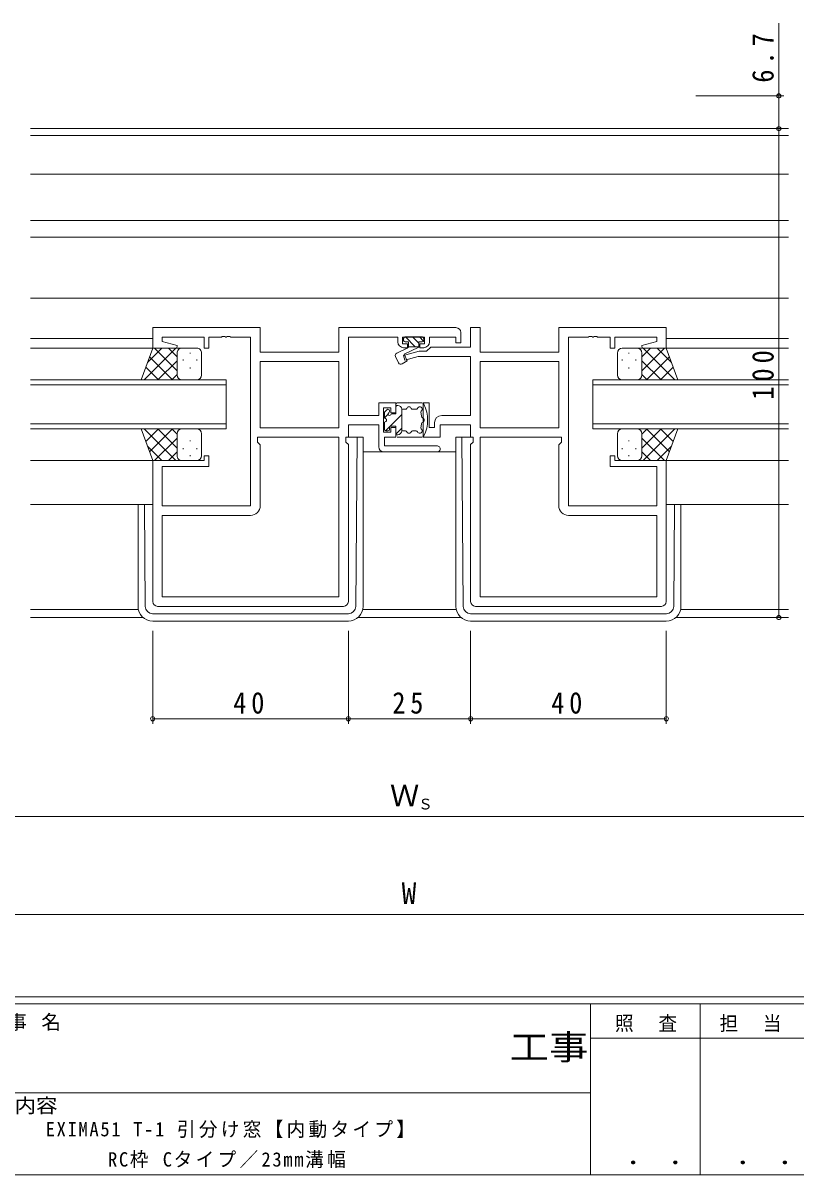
# Model space of a CAD drawing. Units: millimetres on the paper. Extents: x -420 to 373, y -297 to 267.
# Drawn here: x -18.5 to 139.5, y -297 to -61.4 of the extents above; entities that cross this region are included whole.
import ezdxf
from ezdxf.enums import TextEntityAlignment as Align

# ---------------------------------------------------------------- set-up
doc = ezdxf.new("R2010")
doc.units = ezdxf.units.MM
for name, color, linetype, lineweight in [('0-1_YKK_ZWAK', 7, 'Continuous', 9), ('0-3_YKK_11', 7, 'Continuous', 9), ('0-4_YKK_12', 2, 'Continuous', 9), ('0-5_YKK_13', 4, 'Continuous', 9), ('0-7_YKK_D', 6, 'Continuous', 9)]:
    doc.layers.add(name, color=color, linetype=linetype, lineweight=lineweight)
doc.layers.add('0-2_USER1', color=3, linetype='Continuous')
doc.styles.add('ＭＳ ゴシック', font='')
doc.styles.get('ＭＳ ゴシック').set_extended_font_data('MS Gothic')

msp = doc.modelspace()

# ---------------------------------------------------------------- linework, layer by layer
at = {"layer": '0-1_YKK_ZWAK'}
for p, q in [((352.3, -260.6), (-417.7, -260.6)), ((314.5, -262), (-417.7, -262)), ((97.5, -262), (97.5, -297)), ((119.9, -262), (119.9, -297)), ((165.684, -268.999), (97.5, -268.999)), ((-31.3, -280.199), (97.5, -280.199)), ((-417.7, -297), (314.5, -297))]:
    msp.add_line(p, q, dxfattribs=at)
at = {"layer": '0-3_YKK_11'}
for p, q in [((7.975, -123.7), (7.975, -127.9)), ((29.975, -123.7), (7.975, -123.7)), ((29.975, -128.7), (29.975, -123.7)), ((46.045, -123.7), (46.045, -128.7)), ((69.975, -123.7), (46.045, -123.7)), ((70.975, -126.8), (70.975, -124.7)), ((72.975, -123.7), (72.975, -127.67)), ((74.905, -123.7), (72.975, -123.7)), ((74.905, -128.7), (74.905, -123.7)), ((90.975, -123.7), (90.975, -128.7)), ((112.975, -123.7), (90.975, -123.7)), ((112.975, -127.9), (112.975, -123.7)), ((9.905, -125.63), (18.475, -125.63)), ((9.905, -126.547), (9.905, -125.63)), ((13.004, -127.378), (9.905, -126.547)), ((18.475, -125.63), (18.475, -127.9)), ((19.475, -125.63), (22.017, -125.63)), ((19.475, -127.9), (19.475, -125.63)), ((22.017, -125.63), (22.2, -125.51)), ((22.2, -125.51), (22.75, -125.51)), ((22.75, -125.51), (22.933, -125.63)), ((22.933, -125.63), (23.017, -125.63)), ((23.017, -125.63), (23.2, -125.51)), ((23.2, -125.51), (23.75, -125.51)), ((23.75, -125.51), (23.933, -125.63)), ((23.933, -125.63), (27.975, -125.63)), ((27.975, -125.63), (27.975, -160.17)), ((47.975, -125.63), (58.075, -125.63)), ((47.975, -141.67), (47.975, -125.63)), ((58.075, -125.63), (58.075, -126.6)), ((59.075, -125.63), (63.575, -125.63)), ((59.075, -127), (59.075, -125.63)), ((60.075, -127), (59.075, -127)), ((60.075, -127.8), (60.075, -127)), ((62.575, -127), (62.575, -127.8)), ((63.575, -127), (62.575, -127)), ((63.575, -125.63), (63.575, -127)), ((64.575, -125.63), (69.975, -125.63)), ((64.575, -126.6), (64.575, -125.63)), ((69.975, -125.63), (69.975, -126.8)), ((69.975, -126.8), (70.975, -126.8)), ((92.975, -125.63), (97.017, -125.63)), ((92.975, -160.17), (92.975, -125.63)), ((97.017, -125.63), (97.2, -125.51)), ((97.2, -125.51), (97.75, -125.51)), ((97.75, -125.51), (97.933, -125.63)), ((97.933, -125.63), (98.017, -125.63)), ((98.017, -125.63), (98.2, -125.51)), ((98.2, -125.51), (98.75, -125.51)), ((98.75, -125.51), (98.933, -125.63)), ((98.933, -125.63), (101.475, -125.63)), ((101.475, -125.63), (101.475, -127.9)), ((102.475, -125.63), (111.045, -125.63)), ((102.475, -127.9), (102.475, -125.63)), ((111.045, -126.547), (107.946, -127.378)), ((111.045, -125.63), (111.045, -126.547)), ((7.975, -127.9), (12.936, -127.9)), ((12.936, -127.9), (13.004, -127.378)), ((18.475, -127.9), (19.475, -127.9)), ((46.045, -128.7), (29.975, -128.7)), ((62.482, -128.5), (59.246, -129.367)), ((59.246, -129.367), (59.505, -130.333)), ((59.275, -127.8), (60.075, -127.8)), ((63.975, -128.5), (62.482, -128.5)), ((62.575, -127.8), (63.375, -127.8)), ((64.805, -127.67), (63.975, -128.5)), ((72.975, -127.67), (64.805, -127.67)), ((90.975, -128.7), (74.905, -128.7)), ((101.475, -127.9), (102.475, -127.9)), ((107.946, -127.378), (108.015, -127.9)), ((108.015, -127.9), (112.975, -127.9)), ((29.975, -130.63), (29.975, -144.17)), ((46.045, -130.63), (29.975, -130.63)), ((46.045, -130.63), (29.975, -130.63)), ((46.045, -144.17), (46.045, -130.63)), ((59.505, -130.333), (62.24, -129.6)), ((62.24, -129.6), (72.975, -129.6)), ((72.975, -129.6), (72.975, -141.67)), ((74.905, -130.63), (74.905, -144.17)), ((90.975, -130.63), (74.905, -130.63)), ((90.975, -130.63), (74.905, -130.63)), ((90.975, -144.17), (90.975, -130.63)), ((54.175, -139.1), (54.175, -141.67)), ((57.675, -139.1), (54.175, -139.1)), ((55.175, -140.1), (56.675, -140.1)), ((55.175, -145.1), (55.175, -140.1)), ((56.675, -140.1), (56.675, -141.1)), ((56.675, -141.1), (57.675, -141.1)), ((57.675, -141.1), (57.675, -139.1)), ((63.275, -139.1), (63.275, -146.1)), ((64.475, -139.1), (63.275, -139.1)), ((64.475, -144.1), (64.475, -139.1)), ((54.175, -141.67), (47.975, -141.67)), ((47.975, -143.6), (54.175, -143.6)), ((47.975, -146.1), (47.975, -143.6)), ((54.175, -143.6), (54.175, -148.1)), ((65.575, -143.17), (65.575, -144.1)), ((66.775, -143.6), (72.975, -143.6)), ((66.775, -146.1), (66.775, -143.6)), ((72.975, -141.67), (67.075, -141.67)), ((72.975, -143.6), (72.975, -146.1)), ((29.975, -144.17), (46.045, -144.17)), ((56.675, -145.1), (55.175, -145.1)), ((56.675, -144.1), (56.675, -145.1)), ((57.675, -144.1), (56.675, -144.1)), ((57.675, -146.1), (57.675, -144.1)), ((65.575, -144.1), (64.475, -144.1)), ((74.905, -144.17), (90.975, -144.17)), ((29.375, -146.1), (46.045, -146.1)), ((29.375, -147.1), (29.375, -146.1)), ((29.975, -147.7), (29.375, -147.1)), ((29.975, -160.1), (29.975, -147.7)), ((46.045, -146.1), (46.045, -178.77)), ((47.445, -146.1), (47.975, -146.1)), ((47.445, -147.1), (47.445, -146.1)), ((47.975, -147.63), (47.445, -147.1)), ((47.975, -179.7), (47.975, -147.63)), ((55.375, -146.1), (57.675, -146.1)), ((55.375, -147.9), (55.375, -146.1)), ((66.175, -147.9), (55.375, -147.9)), ((63.275, -146.1), (66.775, -146.1)), ((72.975, -146.1), (73.505, -146.1)), ((73.505, -147.1), (72.975, -147.63)), ((72.975, -147.63), (72.975, -179.7)), ((73.505, -146.1), (73.505, -147.1)), ((74.905, -146.1), (91.575, -146.1)), ((74.905, -178.77), (74.905, -146.1)), ((91.575, -147.1), (90.975, -147.7)), ((90.975, -147.7), (90.975, -160.1)), ((91.575, -146.1), (91.575, -147.1)), ((18.475, -149.9), (18.475, -150.9)), ((19.475, -149.9), (18.475, -149.9)), ((19.475, -152.1), (19.475, -149.9)), ((55.175, -149.1), (66.175, -149.1)), ((101.475, -149.9), (101.475, -152.1)), ((102.475, -149.9), (101.475, -149.9)), ((102.475, -150.9), (102.475, -149.9)), ((7.975, -150.9), (7.975, -179.7)), ((18.475, -150.9), (7.975, -150.9)), ((9.905, -152.1), (19.475, -152.1)), ((9.905, -160.17), (9.905, -152.1)), ((101.475, -152.1), (111.045, -152.1)), ((112.975, -150.9), (102.475, -150.9)), ((111.045, -152.1), (111.045, -160.17)), ((112.975, -179.7), (112.975, -150.9)), ((27.975, -160.17), (9.905, -160.17)), ((111.045, -160.17), (92.975, -160.17)), ((9.905, -162.1), (27.975, -162.1)), ((9.905, -178.77), (9.905, -162.1)), ((92.975, -162.1), (111.045, -162.1)), ((111.045, -162.1), (111.045, -178.77)), ((46.045, -178.77), (9.905, -178.77)), ((46.045, -178.77), (9.905, -178.77)), ((111.045, -178.77), (74.905, -178.77)), ((111.045, -178.77), (74.905, -178.77)), ((8.975, -180.7), (46.975, -180.7)), ((73.975, -180.7), (111.975, -180.7))]:
    msp.add_line(p, q, dxfattribs=at)
for centre, radius, start, end in [((69.975, -124.7), 1, 0, 89.99998), ((59.275, -126.6), 1.2, 180, 269.99998), ((63.375, -126.6), 1.2, 270, 359.99998), ((67.075, -143.17), 1.5, 90, 179.99998), ((55.175, -148.1), 1, 180, 269.99998), ((66.175, -148.5), 0.6, 269.99998, 90), ((27.975, -160.1), 2, 270, 359.99998), ((92.975, -160.1), 2, 180, 269.99998), ((8.975, -179.7), 1, 180, 269.99998), ((46.975, -179.7), 1, 270, 359.99998), ((73.975, -179.7), 1, 180, 269.99998), ((111.975, -179.7), 1, 270, 359.99998)]:
    msp.add_arc(centre, radius, start, end, dxfattribs=at)
at = {"layer": '0-4_YKK_12'}
for p, q in [((137.975, -83), (-17.025, -83)), ((137.975, -84.4), (-17.025, -84.4)), ((137.975, -92.3), (-17.025, -92.3)), ((137.975, -101.8), (-17.025, -101.8)), ((137.975, -105.2), (-17.025, -105.2)), ((137.975, -117.7), (-17.025, -117.7)), ((7.975, -125.9), (-17.025, -125.9)), ((112.975, -125.9), (137.975, -125.9)), ((8.22, -127.9), (-17.025, -127.9)), ((112.73, -127.9), (137.975, -127.9)), ((22.975, -134.401), (-17.025, -134.401)), ((-17.025, -135.401), (22.975, -135.401)), ((22.975, -144.401), (22.975, -134.401)), ((97.976, -134.401), (137.975, -134.401)), ((97.976, -144.401), (97.976, -134.401)), ((137.975, -135.401), (97.976, -135.401)), ((22.975, -143.401), (-17.025, -143.401)), ((97.976, -143.401), (137.975, -143.401)), ((-17.025, -144.401), (22.975, -144.401)), ((137.975, -144.401), (97.976, -144.401)), ((69.975, -149.1), (50.975, -149.1)), ((8.475, -150.9), (-17.025, -150.9)), ((112.475, -150.9), (137.975, -150.9)), ((7.975, -159.9), (-17.025, -159.9)), ((112.975, -159.9), (137.975, -159.9)), ((-17.025, -181.37), (4.975, -181.37)), ((69.975, -181.37), (50.975, -181.37)), ((115.975, -181.37), (137.975, -181.37)), ((-17.025, -183), (6.049, -183)), ((71.049, -183), (49.901, -183)), ((114.901, -183), (137.975, -183))]:
    msp.add_line(p, q, dxfattribs=at)
at = {"layer": '0-5_YKK_13'}
for p, q in [((59.275, -125.9), (59.275, -126.3)), ((63.075, -125.6), (59.575, -125.6)), ((59.575, -126.6), (60.275, -126.6)), ((59.664, -125.6), (61.664, -127.6)), ((60.275, -126.6), (60.275, -127.6)), ((61.078, -125.6), (62.375, -126.897)), ((62.375, -126.6), (63.075, -126.6)), ((62.375, -126.6), (62.375, -127.703)), ((62.492, -125.6), (63.338, -126.445)), ((63.375, -126.3), (63.375, -125.9)), ((5.654, -134.4), (7.975, -127.9)), ((12.707, -127.9), (6.207, -134.4)), ((9.878, -127.9), (6.918, -130.861)), ((7.975, -127.9), (13.975, -127.9)), ((12.975, -132.52), (8.355, -127.9)), ((12.975, -129.692), (11.183, -127.9)), ((12.975, -128.9), (12.975, -132.5)), ((12.975, -129.3), (12.975, -133.4)), ((16.975, -127.9), (13.975, -127.9)), ((15.612, -128.82), (15.612, -129.02)), ((17.975, -133.4), (17.975, -128.9)), ((60.003, -127.927), (57.864, -128.924)), ((59.375, -129.102), (62.375, -127.703)), ((59.375, -129.102), (60.029, -130.505)), ((60.275, -127.6), (62.375, -127.6)), ((102.975, -133.4), (102.975, -128.9)), ((103.975, -127.9), (106.975, -127.9)), ((105.339, -128.82), (105.339, -129.02)), ((112.975, -127.9), (106.975, -127.9)), ((107.975, -129.692), (109.767, -127.9)), ((107.975, -132.52), (112.595, -127.9)), ((107.975, -128.9), (107.975, -132.5)), ((107.975, -129.3), (107.975, -133.4)), ((108.243, -127.9), (114.744, -134.4)), ((111.072, -127.9), (114.033, -130.861)), ((115.297, -134.4), (112.975, -127.9)), ((9.198, -134.4), (6.586, -131.788)), ((12.026, -134.4), (7.331, -129.704)), ((12.975, -130.46), (9.035, -134.4)), ((14.197, -130.235), (14.197, -130.435)), ((15.612, -131.85), (15.612, -132.05)), ((17.027, -130.235), (17.027, -130.435)), ((57.622, -129.589), (58.239, -130.911)), ((58.942, -131.133), (60.029, -130.505)), ((103.924, -130.235), (103.924, -130.435)), ((105.339, -131.85), (105.339, -132.05)), ((106.754, -130.235), (106.754, -130.435)), ((107.975, -130.46), (111.915, -134.4)), ((108.924, -134.4), (113.62, -129.704)), ((111.752, -134.4), (114.364, -131.788)), ((12.975, -133.289), (11.864, -134.4)), ((107.975, -133.289), (109.087, -134.4)), ((14.197, -134.4), (5.654, -134.4)), ((13.975, -134.4), (16.975, -134.4)), ((106.975, -134.4), (103.975, -134.4)), ((106.754, -134.4), (115.297, -134.4)), ((55.375, -141.1), (55.375, -142.2)), ((55.863, -140.488), (55.463, -140.888)), ((56.375, -140.7), (56.375, -140.83)), ((57.675, -141.35), (56.895, -141.35)), ((57.675, -141.35), (57.675, -139.4)), ((57.675, -139.836), (57.911, -139.6)), ((57.675, -139.6), (58.075, -139.6)), ((62.975, -139.1), (57.975, -139.1)), ((59.634, -140.4), (58.875, -140.4)), ((58.875, -144.8), (58.875, -140.4)), ((61.821, -140.4), (61.117, -140.4)), ((55.375, -142.136), (56.085, -141.426)), ((55.375, -143), (55.375, -144.5)), ((55.562, -144.778), (58.875, -141.464)), ((5.654, -144.401), (7.975, -150.901)), ((14.197, -144.401), (5.654, -144.401)), ((12.707, -150.901), (6.207, -144.401)), ((9.198, -144.401), (6.586, -147.012)), ((12.027, -144.401), (7.331, -149.096)), ((12.975, -148.34), (9.035, -144.401)), ((12.975, -145.512), (11.864, -144.401)), ((12.975, -149.501), (12.975, -145.401)), ((13.975, -144.401), (16.975, -144.401)), ((17.975, -145.401), (17.975, -149.901)), ((55.675, -144.8), (56.075, -144.8)), ((56.375, -144.5), (56.375, -144.15)), ((56.675, -143.85), (57.675, -143.85)), ((57.675, -145.8), (57.675, -143.85)), ((57.675, -145.492), (58.875, -144.292)), ((57.675, -145.6), (58.075, -145.6)), ((59.634, -144.8), (58.875, -144.8)), ((61.821, -144.8), (61.117, -144.8)), ((102.975, -145.401), (102.975, -149.901)), ((106.975, -144.401), (103.975, -144.401)), ((106.754, -144.401), (115.297, -144.401)), ((107.975, -145.512), (109.087, -144.401)), ((107.975, -148.34), (111.915, -144.401)), ((107.975, -149.501), (107.975, -145.401)), ((108.243, -150.901), (114.743, -144.401)), ((108.924, -144.401), (113.62, -149.096)), ((111.752, -144.401), (114.364, -147.012)), ((115.297, -144.401), (112.975, -150.901)), ((9.878, -150.901), (6.918, -147.94)), ((12.975, -146.28), (8.355, -150.901)), ((12.975, -149.901), (12.975, -146.301)), ((14.197, -148.566), (14.197, -148.366)), ((15.612, -146.951), (15.612, -146.751)), ((17.027, -148.566), (17.027, -148.366)), ((50.975, -146.1), (47.975, -146.1)), ((49.487, -180.712), (49.76, -146.1)), ((50.975, -146.1), (50.975, -180.7)), ((62.975, -146.1), (57.975, -146.1)), ((72.975, -146.1), (69.975, -146.1)), ((69.975, -146.1), (69.975, -180.7)), ((71.463, -180.712), (71.19, -146.1)), ((103.924, -148.566), (103.924, -148.366)), ((105.339, -146.951), (105.339, -146.751)), ((106.754, -148.566), (106.754, -148.366)), ((107.975, -146.28), (112.595, -150.901)), ((107.975, -149.901), (107.975, -146.301)), ((111.072, -150.901), (114.033, -147.94)), ((12.975, -149.109), (11.183, -150.901)), ((15.612, -149.981), (15.612, -149.781)), ((105.339, -149.981), (105.339, -149.781)), ((107.975, -149.109), (109.767, -150.901)), ((7.975, -150.901), (13.975, -150.901)), ((16.975, -150.901), (13.975, -150.901)), ((103.975, -150.901), (106.975, -150.901)), ((112.975, -150.901), (106.975, -150.901)), ((4.975, -159.9), (4.975, -180.7)), ((6.463, -180.712), (6.299, -159.9)), ((114.487, -180.712), (114.651, -159.9)), ((115.975, -159.9), (115.975, -180.7)), ((47.987, -182.2), (7.963, -182.2)), ((7.975, -183.7), (47.975, -183.7)), ((72.963, -182.2), (112.987, -182.2)), ((112.975, -183.7), (72.975, -183.7))]:
    msp.add_line(p, q, dxfattribs=at)
for centre, radius, start, end in [((59.575, -125.9), 0.3, 90, 180), ((59.575, -126.3), 0.3, 180, 270), ((63.075, -125.9), 0.3, 0, 90), ((63.075, -126.3), 0.3, 270, 0), ((13.975, -128.9), 1, 89.99841, 179.99841), ((13.975, -128.9), 1, 89.99841, 179.99841), ((16.975, -128.9), 1, 359.99841, 89.99841), ((58.075, -129.377), 0.5, 115.00014, 205.00003), ((59.791, -127.474), 0.5, 294.99998, 345.39616), ((103.975, -128.9), 1, 90.00157, 180.00157), ((106.975, -128.9), 1, 0.00157, 90.00157), ((106.975, -128.9), 1, 0.00157, 90.00157), ((58.692, -130.7), 0.5, 205.00003, 300.00003), ((13.975, -133.4), 1, 179.99841, 269.99841), ((16.975, -133.4), 1, 269.99841, 359.99841), ((103.975, -133.4), 1, 180.00157, 270.00157), ((106.975, -133.4), 1, 270.00157, 0.00157), ((55.675, -141.1), 0.3, 135, 180), ((56.075, -140.7), 0.3, 0, 135), ((56.375, -141.35), 0.3, 119.99998, 270), ((56.075, -140.83), 0.3, 300, 0), ((56.895, -141.65), 0.3, 90, 150), ((57.975, -139.4), 0.3, 90, 180), ((58.075, -140.4), 0.8, 0, 90), ((59.634, -140.1), 0.3, 270, 337.97568), ((60.375, -140.4), 0.5, 22.02431, 157.97568), ((61.117, -140.1), 0.3, 202.02431, 270), ((61.821, -140.1), 0.3, 270, 337.97568), ((62.563, -140.4), 0.5, 309.78773, 157.97568), ((63.075, -141.015), 0.3, 129.78773, 194.3905), ((56.897, -142.6), 6.079, 6.82806, 14.3905), ((62.975, -139.6), 0.5, 26.26804, 90), ((56.897, -142.6), 7.279, 333.73195, 26.26804), ((55.375, -142.6), 0.4, 270, 90), ((56.375, -141.35), 0.3, 270, 330), ((56.897, -142.6), 6.079, 345.60948, 353.17192), ((63.23, -141.842), 0.3, 186.82806, 251.43085), ((63.23, -143.358), 0.3, 108.56914, 173.17192), ((62.975, -142.6), 0.5, 288.56914, 71.43085), ((13.975, -145.401), 1, 89.99998, 179.99998), ((16.975, -145.401), 1, 359.99998, 89.99998), ((55.675, -144.5), 0.3, 180, 270), ((56.075, -144.5), 0.3, 270, 0), ((56.675, -144.15), 0.3, 90, 180), ((58.075, -144.8), 0.8, 270, 0), ((59.634, -145.1), 0.3, 22.02431, 90), ((60.375, -144.8), 0.5, 202.02431, 337.97568), ((61.117, -145.1), 0.3, 90, 157.97568), ((61.821, -145.1), 0.3, 22.02431, 90), ((62.563, -144.8), 0.5, 202.02431, 50.21225), ((63.075, -144.185), 0.3, 165.60948, 230.21225), ((62.975, -145.6), 0.5, 270, 333.73195), ((103.975, -145.401), 1, 90, 180), ((106.975, -145.401), 1, 0, 90), ((13.975, -149.901), 1, 179.99998, 269.99998), ((13.975, -149.901), 1, 179.99998, 269.99998), ((16.975, -149.901), 1, 269.99998, 359.99998), ((103.975, -149.901), 1, 180, 270), ((106.975, -149.901), 1, 270, 0), ((106.975, -149.901), 1, 270, 0), ((7.975, -180.7), 3, 180, 270), ((7.963, -180.7), 1.5, 180.45232, 270), ((47.975, -180.7), 3, 270, 0), ((47.987, -180.7), 1.5, 270, 359.54767), ((72.975, -180.7), 3, 180, 270), ((72.963, -180.7), 1.5, 180.45232, 270), ((112.975, -180.7), 3, 270, 0), ((112.987, -180.7), 1.5, 270, 359.54767)]:
    msp.add_arc(centre, radius, start, end, dxfattribs=at)
at = {"layer": '0-7_YKK_D'}
for p, q in [((135.975, -76.3), (135.975, -61.4)), ((118.975, -76.3), (136.975, -76.3)), ((135.975, -83), (135.975, -76.3)), ((118.975, -83), (136.975, -83)), ((118.975, -83), (136.975, -83)), ((135.975, -83), (135.975, -183)), ((118.975, -183), (136.975, -183)), ((7.975, -185.7), (7.975, -204.7)), ((47.975, -185.7), (47.975, -204.7)), ((47.975, -185.7), (47.975, -204.7)), ((72.975, -185.7), (72.975, -204.7)), ((72.975, -185.7), (72.975, -204.7)), ((112.975, -185.7), (112.975, -204.7)), ((7.975, -203.7), (47.975, -203.7)), ((47.975, -203.7), (72.975, -203.7)), ((112.975, -203.7), (72.975, -203.7)), ((-39.025, -223.7), (159.975, -223.7)), ((-176.025, -243.7), (296.975, -243.7))]:
    msp.add_line(p, q, dxfattribs=at)
for centre in [(135.975, -76.3), (135.975, -83), (135.975, -83), (135.975, -183), (7.975, -203.7), (47.975, -203.7), (47.975, -203.7), (72.975, -203.7), (72.975, -203.7), (112.975, -203.7)]:
    msp.add_circle(centre, 0.425, dxfattribs=at)

# ---------------------------------------------------------------- texts
at = {"layer": '0-1_YKK_ZWAK', "color": 2, "style": 'ＭＳ ゴシック', "width": 1.15}
msp.add_text('工事', height=5.132, dxfattribs=at).set_placement((80.931, -274.956), align=Align.BOTTOM_LEFT)
at = {"layer": '0-1_YKK_ZWAK', "style": 'ＭＳ ゴシック', "width": 1.1}
msp.add_text('図面内容', height=2.933, dxfattribs=at).set_placement((-29.083, -285.148), align=Align.BOTTOM_LEFT)
at = {"layer": '0-1_YKK_ZWAK', "color": 3, "style": 'ＭＳ ゴシック', "width": 1.15}
for p in [(101.955, -295.946), (124.355, -295.946)]:
    msp.add_text(' ． ．', height=3.666, dxfattribs=at).set_placement(p, align=Align.BOTTOM_LEFT)
at = {"layer": '0-1_YKK_ZWAK', "char_height": 2.933, "attachment_point": 7, "style": 'ＭＳ ゴシック'}
for s, insert in [('\\T1.16;工\\~事\\~名', (-28.688, -267.533)), ('\\T1.17;\\W0.95;照\\~\\~査', (102.489, -267.78)), ('\\T1.17;\\W0.95;担\\~\\~当', (123.855, -267.78))]:
    msp.add_mtext(s, dxfattribs=dict(at, insert=insert))
at = {"layer": '0-2_USER1', "color": 7, "char_height": 2.933, "attachment_point": 7, "style": 'ＭＳ ゴシック'}
for s, insert in [('\\T1.18;\\W0.95;EXIMA51\\~T-1\\~引分け窓【内動タイプ】', (-13.903, -289.449)), ('\\T1.18;\\W0.95;RC枠\\~Cタイプ／23mm溝幅', (-1.163, -295.625))]:
    msp.add_mtext(s, dxfattribs=dict(at, insert=insert))
at = {"layer": '0-7_YKK_D', "color": 3, "style": 'ＭＳ ゴシック'}
for s, p in [('Ｗ', (56.475, -222.9)), ('W', (58.875, -242.9))]:
    msp.add_text(s, height=4.399, dxfattribs=at).set_placement(p, align=Align.BOTTOM_LEFT)
at = {"layer": '0-7_YKK_D', "color": 7, "style": 'ＭＳ ゴシック'}
msp.add_text('Ｓ', height=2.199, dxfattribs=at).set_placement((62.235, -222.9), align=Align.BOTTOM_LEFT)
at = {"layer": '0-7_YKK_D', "color": 3, "char_height": 4.399, "attachment_point": 7, "rotation": 90, "style": 'ＭＳ ゴシック'}
for s, insert in [('\\T1.38;\\W0.9;6.7', (134.975, -73.6)), ('\\T1.38;\\W0.9;100', (134.975, -138.44))]:
    msp.add_mtext(s, dxfattribs=dict(at, insert=insert))
at = {"layer": '0-7_YKK_D', "color": 3, "char_height": 4.399, "attachment_point": 7, "style": 'ＭＳ ゴシック'}
for s, insert in [('\\T1.36;\\W0.9;40', (24.455, -202.7)), ('\\T1.36;\\W0.9;25', (56.955, -202.7)), ('\\T1.36;\\W0.9;40', (89.455, -202.7))]:
    msp.add_mtext(s, dxfattribs=dict(at, insert=insert))

doc.saveas('drawing.dxf')
